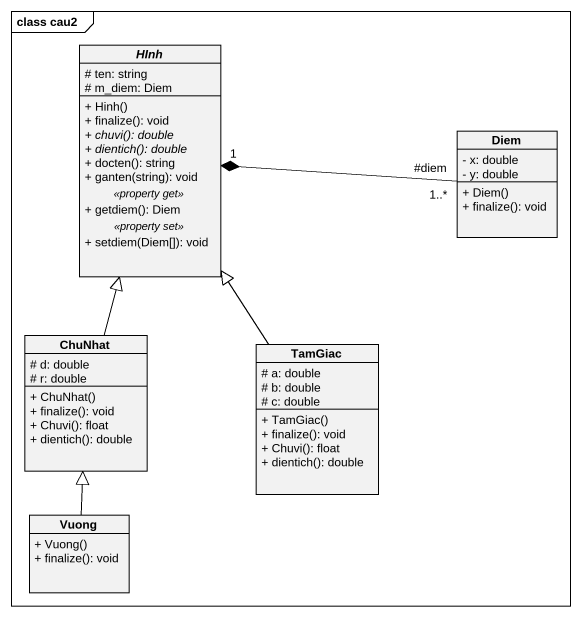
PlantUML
@startuml
mainframe class cau2
hide circle
hide empty members
skinparam classAttributeIconSize 0
abstract class HInh {
  # ten: string
  # m_diem: Diem
  --
  + Hinh()
  + finalize(): void
  {abstract} + chuvi(): double
  {abstract} + dientich(): double
  + docten(): string
  + ganten(string): void
  .. <<property get>> ..
  + getdiem(): Diem
  .. <<property set>> ..
  + setdiem(Diem[]): void
}
class Diem {
  - x: double
  - y: double
  + Diem()
  + finalize(): void
}
class ChuNhat {
  # d: double
  # r: double
  + ChuNhat()
  + finalize(): void
  + Chuvi(): float
  + dientich(): double
}
class TamGiac {
  # a: double
  # b: double
  # c: double
  + TamGiac()
  + finalize(): void
  + Chuvi(): float
  + dientich(): double
}
class Vuong {
  + Vuong()
  + finalize(): void
}
Diem "#diem\n1..*" -left-* "1" HInh
ChuNhat -up-|> HInh
TamGiac -up-|> HInh
Vuong -up-|> ChuNhat
@enduml
